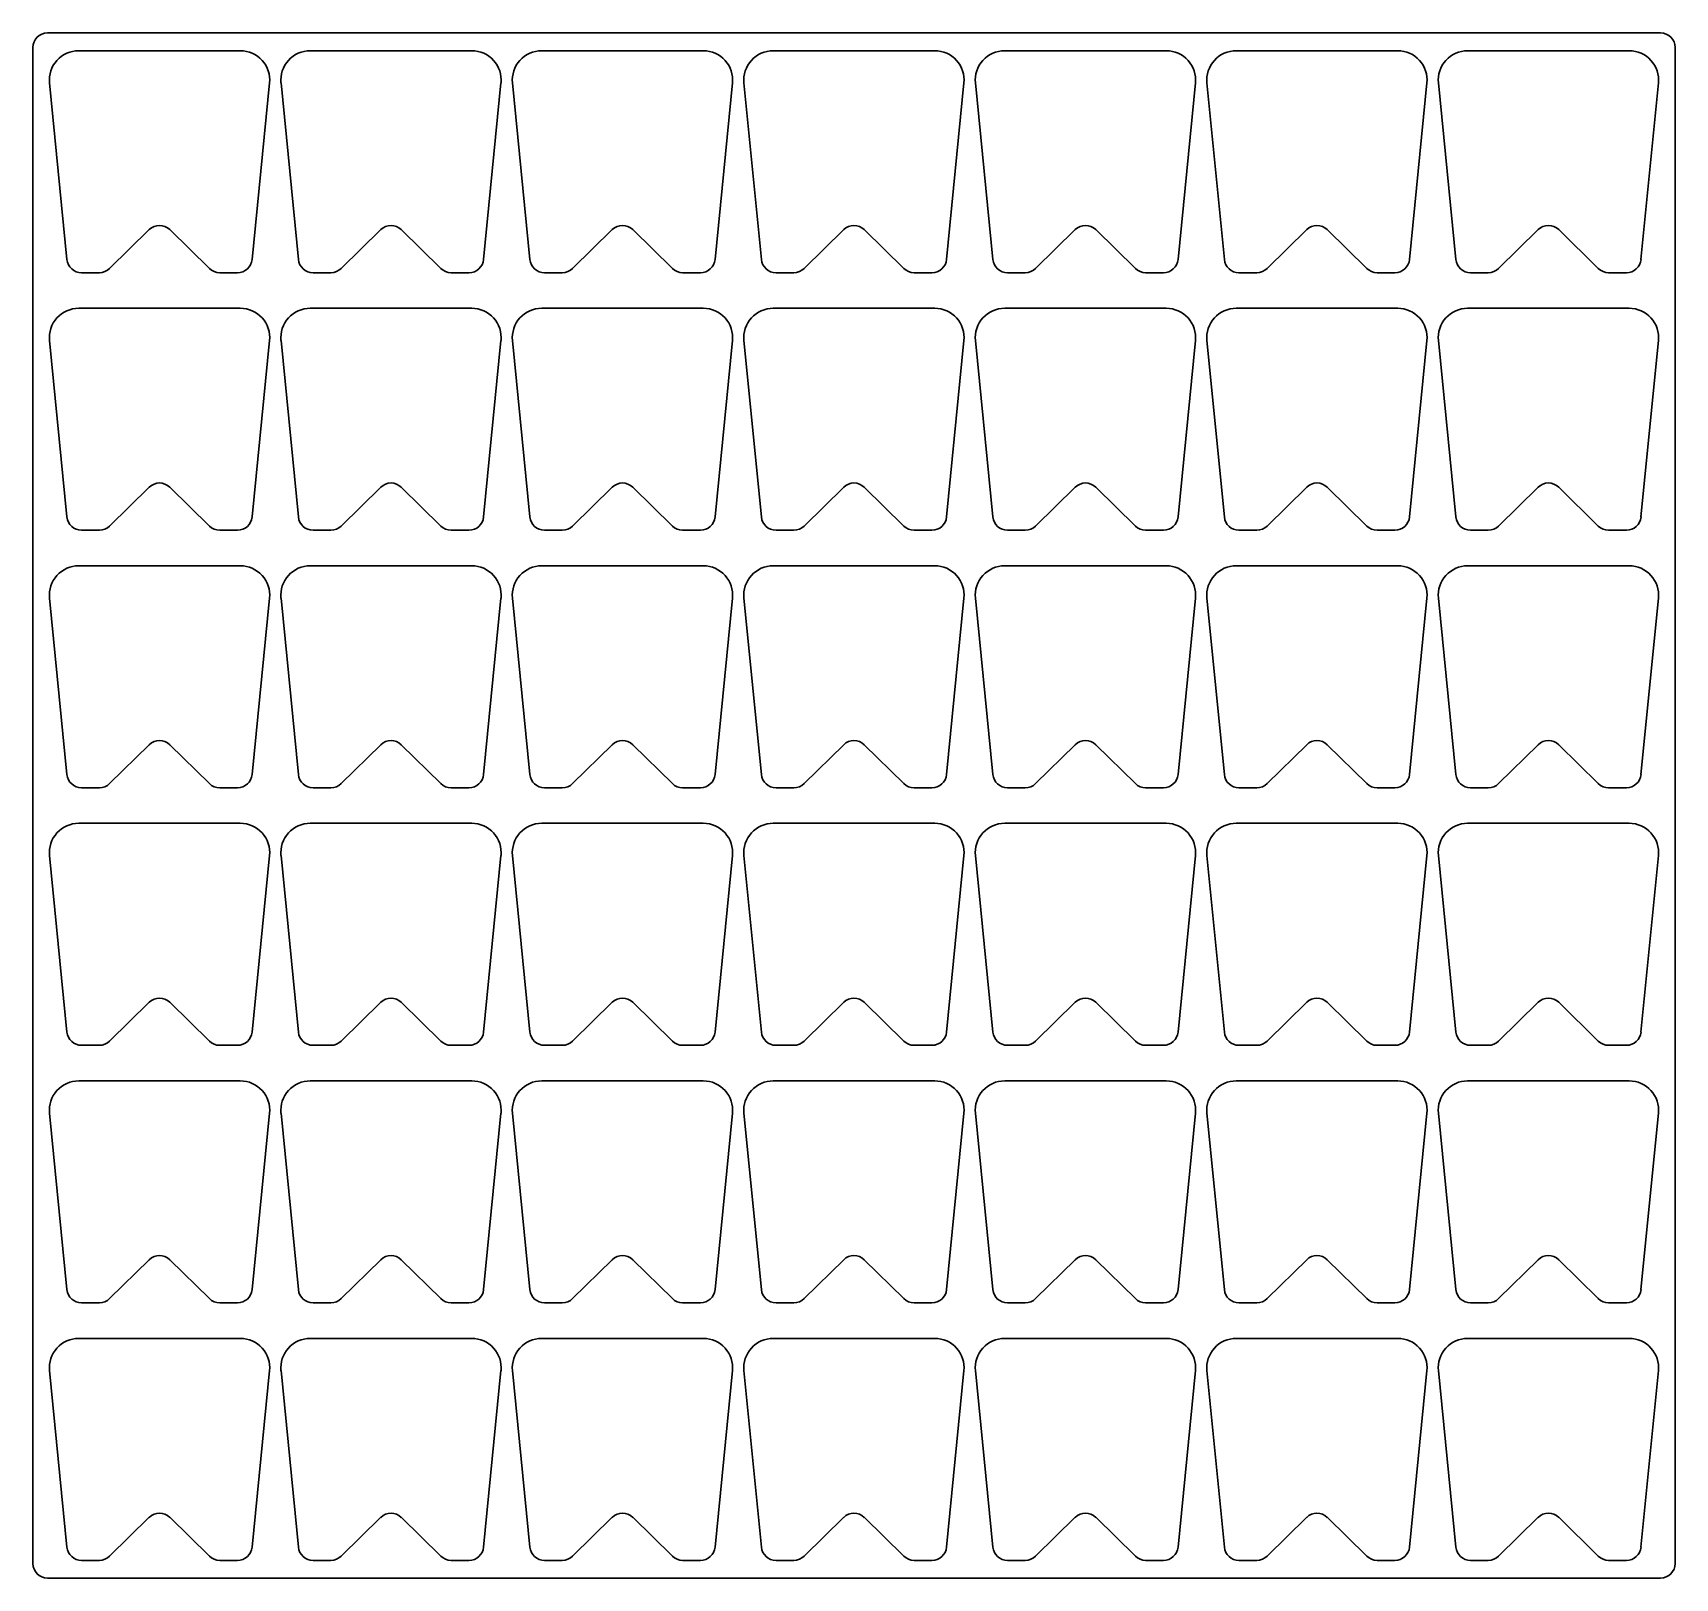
# Model space of a CAD drawing. Header units: inches. Extents: x 6.2 to 34.2, y 4.6 to 30.9.
import ezdxf

# ---------------------------------------------------------------- set-up
doc = ezdxf.new("R2010")
doc.units = ezdxf.units.IN
doc.header["$MEASUREMENT"] = 0

msp = doc.modelspace()

# ---------------------------------------------------------------- linework, layer by layer
at = {"color": 7, "linetype": 'Continuous', "lineweight": 30}
for p, q in [((33.926, 30.851), (6.473, 30.851)), ((6.223, 30.601), (6.223, 4.802)), ((9.754, 30.547), (7.004, 30.547)), ((13.694, 30.547), (10.944, 30.547)), ((17.634, 30.547), (14.884, 30.547)), ((21.574, 30.547), (18.824, 30.547)), ((25.514, 30.547), (22.764, 30.547)), ((29.454, 30.547), (26.704, 30.547)), ((33.394, 30.547), (30.644, 30.547)), ((34.176, 4.802), (34.176, 30.601)), ((6.507, 29.998), (6.803, 26.995)), ((9.954, 26.995), (10.251, 29.998)), ((10.447, 29.998), (10.743, 26.995)), ((13.894, 26.995), (14.191, 29.998)), ((14.387, 29.998), (14.683, 26.995)), ((17.834, 26.995), (18.131, 29.998)), ((18.327, 29.998), (18.623, 26.995)), ((21.774, 26.995), (22.071, 29.998)), ((22.267, 29.998), (22.563, 26.995)), ((25.714, 26.995), (26.011, 29.998)), ((26.207, 29.998), (26.503, 26.995)), ((29.654, 26.995), (29.951, 29.998)), ((30.147, 29.998), (30.443, 26.995)), ((33.594, 26.995), (33.891, 29.998)), ((7.53, 26.841), (8.204, 27.502)), ((8.554, 27.502), (9.228, 26.841)), ((11.47, 26.841), (12.144, 27.502)), ((12.494, 27.502), (13.168, 26.841)), ((15.41, 26.841), (16.084, 27.502)), ((16.434, 27.502), (17.108, 26.841)), ((19.35, 26.841), (20.024, 27.502)), ((20.374, 27.502), (21.048, 26.841)), ((23.29, 26.841), (23.964, 27.502)), ((24.314, 27.502), (24.988, 26.841)), ((27.23, 26.841), (27.904, 27.502)), ((28.254, 27.502), (28.928, 26.841)), ((31.17, 26.841), (31.844, 27.502)), ((32.194, 27.502), (32.868, 26.841)), ((7.052, 26.769), (7.355, 26.769)), ((9.403, 26.769), (9.706, 26.769)), ((10.992, 26.769), (11.295, 26.769)), ((13.343, 26.769), (13.646, 26.769)), ((14.932, 26.769), (15.235, 26.769)), ((17.283, 26.769), (17.586, 26.769)), ((18.872, 26.769), (19.175, 26.769)), ((21.223, 26.769), (21.526, 26.769)), ((22.812, 26.769), (23.115, 26.769)), ((25.163, 26.769), (25.466, 26.769)), ((26.752, 26.769), (27.055, 26.769)), ((29.103, 26.769), (29.406, 26.769)), ((30.692, 26.769), (30.995, 26.769)), ((33.043, 26.769), (33.346, 26.769)), ((9.754, 26.164), (7.004, 26.164)), ((13.694, 26.164), (10.944, 26.164)), ((17.634, 26.164), (14.884, 26.164)), ((21.574, 26.164), (18.824, 26.164)), ((25.514, 26.164), (22.764, 26.164)), ((29.454, 26.164), (26.704, 26.164)), ((33.394, 26.164), (30.644, 26.164)), ((6.507, 25.615), (6.803, 22.612)), ((9.954, 22.612), (10.251, 25.615)), ((10.447, 25.615), (10.743, 22.612)), ((13.894, 22.612), (14.191, 25.615)), ((14.387, 25.615), (14.683, 22.612)), ((17.834, 22.612), (18.131, 25.615)), ((18.327, 25.615), (18.623, 22.612)), ((21.774, 22.612), (22.071, 25.615)), ((22.267, 25.615), (22.563, 22.612)), ((25.714, 22.612), (26.011, 25.615)), ((26.207, 25.615), (26.503, 22.612)), ((29.654, 22.612), (29.951, 25.615)), ((30.147, 25.615), (30.443, 22.612)), ((33.594, 22.612), (33.891, 25.615)), ((7.53, 22.458), (8.204, 23.119)), ((8.554, 23.119), (9.228, 22.458)), ((11.47, 22.458), (12.144, 23.119)), ((12.494, 23.119), (13.168, 22.458)), ((15.41, 22.458), (16.084, 23.119)), ((16.434, 23.119), (17.108, 22.458)), ((19.35, 22.458), (20.024, 23.119)), ((20.374, 23.119), (21.048, 22.458)), ((23.29, 22.458), (23.964, 23.119)), ((24.314, 23.119), (24.988, 22.458)), ((27.23, 22.458), (27.904, 23.119)), ((28.254, 23.119), (28.928, 22.458)), ((31.17, 22.458), (31.844, 23.119)), ((32.194, 23.119), (32.868, 22.458)), ((7.052, 22.386), (7.355, 22.386)), ((9.403, 22.386), (9.706, 22.386)), ((10.992, 22.386), (11.295, 22.386)), ((13.343, 22.386), (13.646, 22.386)), ((14.932, 22.386), (15.235, 22.386)), ((17.283, 22.386), (17.586, 22.386)), ((18.872, 22.386), (19.175, 22.386)), ((21.223, 22.386), (21.526, 22.386)), ((22.812, 22.386), (23.115, 22.386)), ((25.163, 22.386), (25.466, 22.386)), ((26.752, 22.386), (27.055, 22.386)), ((29.103, 22.386), (29.406, 22.386)), ((30.692, 22.386), (30.995, 22.386)), ((33.043, 22.386), (33.346, 22.386)), ((9.754, 21.781), (7.004, 21.781)), ((13.694, 21.781), (10.944, 21.781)), ((17.634, 21.781), (14.884, 21.781)), ((21.574, 21.781), (18.824, 21.781)), ((25.514, 21.781), (22.764, 21.781)), ((29.454, 21.781), (26.704, 21.781)), ((33.394, 21.781), (30.644, 21.781)), ((6.507, 21.232), (6.803, 18.229)), ((9.954, 18.229), (10.251, 21.232)), ((10.447, 21.232), (10.743, 18.229)), ((13.894, 18.229), (14.191, 21.232)), ((14.387, 21.232), (14.683, 18.229)), ((17.834, 18.229), (18.131, 21.232)), ((18.327, 21.232), (18.623, 18.229)), ((21.774, 18.229), (22.071, 21.232)), ((22.267, 21.232), (22.563, 18.229)), ((25.714, 18.229), (26.011, 21.232)), ((26.207, 21.232), (26.503, 18.229)), ((29.654, 18.229), (29.951, 21.232)), ((30.147, 21.232), (30.443, 18.229)), ((33.594, 18.229), (33.891, 21.232)), ((7.53, 18.075), (8.204, 18.736)), ((8.554, 18.736), (9.228, 18.075)), ((11.47, 18.075), (12.144, 18.736)), ((12.494, 18.736), (13.168, 18.075)), ((15.41, 18.075), (16.084, 18.736)), ((16.434, 18.736), (17.108, 18.075)), ((19.35, 18.075), (20.024, 18.736)), ((20.374, 18.736), (21.048, 18.075)), ((23.29, 18.075), (23.964, 18.736)), ((24.314, 18.736), (24.988, 18.075)), ((27.23, 18.075), (27.904, 18.736)), ((28.254, 18.736), (28.928, 18.075)), ((31.17, 18.075), (31.844, 18.736)), ((32.194, 18.736), (32.868, 18.075)), ((7.052, 18.003), (7.355, 18.003)), ((9.403, 18.003), (9.706, 18.003)), ((10.992, 18.003), (11.295, 18.003)), ((13.343, 18.003), (13.646, 18.003)), ((14.932, 18.003), (15.235, 18.003)), ((17.283, 18.003), (17.586, 18.003)), ((18.872, 18.003), (19.175, 18.003)), ((21.223, 18.003), (21.526, 18.003)), ((22.812, 18.003), (23.115, 18.003)), ((25.163, 18.003), (25.466, 18.003)), ((26.752, 18.003), (27.055, 18.003)), ((29.103, 18.003), (29.406, 18.003)), ((30.692, 18.003), (30.995, 18.003)), ((33.043, 18.003), (33.346, 18.003)), ((9.754, 17.398), (7.004, 17.398)), ((13.694, 17.398), (10.944, 17.398)), ((17.634, 17.398), (14.884, 17.398)), ((21.574, 17.398), (18.824, 17.398)), ((25.514, 17.398), (22.764, 17.398)), ((29.454, 17.398), (26.704, 17.398)), ((33.394, 17.398), (30.644, 17.398)), ((6.507, 16.849), (6.803, 13.846)), ((9.954, 13.846), (10.251, 16.849)), ((10.447, 16.849), (10.743, 13.846)), ((13.894, 13.846), (14.191, 16.849)), ((14.387, 16.849), (14.683, 13.846)), ((17.834, 13.846), (18.131, 16.849)), ((18.327, 16.849), (18.623, 13.846)), ((21.774, 13.846), (22.071, 16.849)), ((22.267, 16.849), (22.563, 13.846)), ((25.714, 13.846), (26.011, 16.849)), ((26.207, 16.849), (26.503, 13.846)), ((29.654, 13.846), (29.951, 16.849)), ((30.147, 16.849), (30.443, 13.846)), ((33.594, 13.846), (33.891, 16.849)), ((7.53, 13.692), (8.204, 14.353)), ((8.554, 14.353), (9.228, 13.692)), ((11.47, 13.692), (12.144, 14.353)), ((12.494, 14.353), (13.168, 13.692)), ((15.41, 13.692), (16.084, 14.353)), ((16.434, 14.353), (17.108, 13.692)), ((19.35, 13.692), (20.024, 14.353)), ((20.374, 14.353), (21.048, 13.692)), ((23.29, 13.692), (23.964, 14.353)), ((24.314, 14.353), (24.988, 13.692)), ((27.23, 13.692), (27.904, 14.353)), ((28.254, 14.353), (28.928, 13.692)), ((31.17, 13.692), (31.844, 14.353)), ((32.194, 14.353), (32.868, 13.692)), ((7.052, 13.62), (7.355, 13.62)), ((9.403, 13.62), (9.706, 13.62)), ((10.992, 13.62), (11.295, 13.62)), ((13.343, 13.62), (13.646, 13.62)), ((14.932, 13.62), (15.235, 13.62)), ((17.283, 13.62), (17.586, 13.62)), ((18.872, 13.62), (19.175, 13.62)), ((21.223, 13.62), (21.526, 13.62)), ((22.812, 13.62), (23.115, 13.62)), ((25.163, 13.62), (25.466, 13.62)), ((26.752, 13.62), (27.055, 13.62)), ((29.103, 13.62), (29.406, 13.62)), ((30.692, 13.62), (30.995, 13.62)), ((33.043, 13.62), (33.346, 13.62)), ((9.754, 13.015), (7.004, 13.015)), ((13.694, 13.015), (10.944, 13.015)), ((17.634, 13.015), (14.884, 13.015)), ((21.574, 13.015), (18.824, 13.015)), ((25.514, 13.015), (22.764, 13.015)), ((29.454, 13.015), (26.704, 13.015)), ((33.394, 13.015), (30.644, 13.015)), ((6.507, 12.466), (6.803, 9.463)), ((9.954, 9.463), (10.251, 12.466)), ((10.447, 12.466), (10.743, 9.463)), ((13.894, 9.463), (14.191, 12.466)), ((14.387, 12.466), (14.683, 9.463)), ((17.834, 9.463), (18.131, 12.466)), ((18.327, 12.466), (18.623, 9.463)), ((21.774, 9.463), (22.071, 12.466)), ((22.267, 12.466), (22.563, 9.463)), ((25.714, 9.463), (26.011, 12.466)), ((26.207, 12.466), (26.503, 9.463)), ((29.654, 9.463), (29.951, 12.466)), ((30.147, 12.466), (30.443, 9.463)), ((33.594, 9.463), (33.891, 12.466)), ((7.53, 9.309), (8.204, 9.97)), ((8.554, 9.97), (9.228, 9.309)), ((11.47, 9.309), (12.144, 9.97)), ((12.494, 9.97), (13.168, 9.309)), ((15.41, 9.309), (16.084, 9.97)), ((16.434, 9.97), (17.108, 9.309)), ((19.35, 9.309), (20.024, 9.97)), ((20.374, 9.97), (21.048, 9.309)), ((23.29, 9.309), (23.964, 9.97)), ((24.314, 9.97), (24.988, 9.309)), ((27.23, 9.309), (27.904, 9.97)), ((28.254, 9.97), (28.928, 9.309)), ((31.17, 9.309), (31.844, 9.97)), ((32.194, 9.97), (32.868, 9.309)), ((7.052, 9.237), (7.355, 9.237)), ((9.403, 9.237), (9.706, 9.237)), ((10.992, 9.237), (11.295, 9.237)), ((13.343, 9.237), (13.646, 9.237)), ((14.932, 9.237), (15.235, 9.237)), ((17.283, 9.237), (17.586, 9.237)), ((18.872, 9.237), (19.175, 9.237)), ((21.223, 9.237), (21.526, 9.237)), ((22.812, 9.237), (23.115, 9.237)), ((25.163, 9.237), (25.466, 9.237)), ((26.752, 9.237), (27.055, 9.237)), ((29.103, 9.237), (29.406, 9.237)), ((30.692, 9.237), (30.995, 9.237)), ((33.043, 9.237), (33.346, 9.237)), ((9.754, 8.632), (7.004, 8.632)), ((13.694, 8.632), (10.944, 8.632)), ((17.634, 8.632), (14.884, 8.632)), ((21.574, 8.632), (18.824, 8.632)), ((25.514, 8.632), (22.764, 8.632)), ((29.454, 8.632), (26.704, 8.632)), ((33.394, 8.632), (30.644, 8.632)), ((6.507, 8.083), (6.803, 5.08)), ((9.954, 5.08), (10.251, 8.083)), ((10.447, 8.083), (10.743, 5.08)), ((13.894, 5.08), (14.191, 8.083)), ((14.387, 8.083), (14.683, 5.08)), ((17.834, 5.08), (18.131, 8.083)), ((18.327, 8.083), (18.623, 5.08)), ((21.774, 5.08), (22.071, 8.083)), ((22.267, 8.083), (22.563, 5.08)), ((25.714, 5.08), (26.011, 8.083)), ((26.207, 8.083), (26.503, 5.08)), ((29.654, 5.08), (29.951, 8.083)), ((30.147, 8.083), (30.443, 5.08)), ((33.594, 5.08), (33.891, 8.083)), ((7.53, 4.926), (8.204, 5.587)), ((8.554, 5.587), (9.228, 4.926)), ((11.47, 4.926), (12.144, 5.587)), ((12.494, 5.587), (13.168, 4.926)), ((15.41, 4.926), (16.084, 5.587)), ((16.434, 5.587), (17.108, 4.926)), ((19.35, 4.926), (20.024, 5.587)), ((20.374, 5.587), (21.048, 4.926)), ((23.29, 4.926), (23.964, 5.587)), ((24.314, 5.587), (24.988, 4.926)), ((27.23, 4.926), (27.904, 5.587)), ((28.254, 5.587), (28.928, 4.926)), ((31.17, 4.926), (31.844, 5.587)), ((32.194, 5.587), (32.868, 4.926)), ((7.052, 4.854), (7.355, 4.854)), ((9.403, 4.854), (9.706, 4.854)), ((10.992, 4.854), (11.295, 4.854)), ((13.343, 4.854), (13.646, 4.854)), ((14.932, 4.854), (15.235, 4.854)), ((17.283, 4.854), (17.586, 4.854)), ((18.872, 4.854), (19.175, 4.854)), ((21.223, 4.854), (21.526, 4.854)), ((22.812, 4.854), (23.115, 4.854)), ((25.163, 4.854), (25.466, 4.854)), ((26.752, 4.854), (27.055, 4.854)), ((29.103, 4.854), (29.406, 4.854)), ((30.692, 4.854), (30.995, 4.854)), ((33.043, 4.854), (33.346, 4.854)), ((6.473, 4.552), (33.926, 4.552))]:
    msp.add_line(p, q, dxfattribs=at)
for centre, radius, start, end in [((6.473, 30.601), 0.25, 90, 180), ((33.926, 30.601), 0.25, 360, 90), ((7.004, 30.047), 0.5, 90, 185.6477), ((9.754, 30.047), 0.5, 354.3523, 90), ((10.944, 30.047), 0.5, 90, 185.6477), ((13.694, 30.047), 0.5, 354.3523, 90), ((14.884, 30.047), 0.5, 90, 185.6477), ((17.634, 30.047), 0.5, 354.3523, 90), ((18.824, 30.047), 0.5, 90, 185.6477), ((21.574, 30.047), 0.5, 354.3523, 90), ((22.764, 30.047), 0.5, 90, 185.6477), ((25.514, 30.047), 0.5, 354.3523, 90), ((26.704, 30.047), 0.5, 90, 185.6477), ((29.454, 30.047), 0.5, 354.3523, 90), ((30.644, 30.047), 0.5, 90, 185.6477), ((33.394, 30.047), 0.5, 354.3523, 90), ((8.379, 27.323), 0.25, 45.5651, 134.4349), ((12.319, 27.323), 0.25, 45.5651, 134.4349), ((16.259, 27.323), 0.25, 45.5651, 134.4349), ((20.199, 27.323), 0.25, 45.5651, 134.4349), ((24.139, 27.323), 0.25, 45.5651, 134.4349), ((28.079, 27.323), 0.25, 45.5651, 134.4349), ((32.019, 27.323), 0.25, 45.5651, 134.4349), ((7.052, 27.019), 0.25, 185.6477, 270), ((7.355, 27.019), 0.25, 270, 314.4349), ((9.403, 27.019), 0.25, 225.5651, 270), ((9.706, 27.019), 0.25, 270, 354.3523), ((10.992, 27.019), 0.25, 185.6477, 270), ((11.295, 27.019), 0.25, 270, 314.4349), ((13.343, 27.019), 0.25, 225.5651, 270), ((13.646, 27.019), 0.25, 270, 354.3523), ((14.932, 27.019), 0.25, 185.6477, 270), ((15.235, 27.019), 0.25, 270, 314.4349), ((17.283, 27.019), 0.25, 225.5651, 270), ((17.586, 27.019), 0.25, 270, 354.3523), ((18.872, 27.019), 0.25, 185.6477, 270), ((19.175, 27.019), 0.25, 270, 314.4349), ((21.223, 27.019), 0.25, 225.5651, 270), ((21.526, 27.019), 0.25, 270, 354.3523), ((22.812, 27.019), 0.25, 185.6477, 270), ((23.115, 27.019), 0.25, 270, 314.4349), ((25.163, 27.019), 0.25, 225.5651, 270), ((25.466, 27.019), 0.25, 270, 354.3523), ((26.752, 27.019), 0.25, 185.6477, 270), ((27.055, 27.019), 0.25, 270, 314.4349), ((29.103, 27.019), 0.25, 225.5651, 270), ((29.406, 27.019), 0.25, 270, 354.3523), ((30.692, 27.019), 0.25, 185.6477, 270), ((30.995, 27.019), 0.25, 270, 314.4349), ((33.043, 27.019), 0.25, 225.5651, 270), ((33.346, 27.019), 0.25, 270, 354.3523), ((7.004, 25.664), 0.5, 90, 185.6477), ((9.754, 25.664), 0.5, 354.3523, 90), ((10.944, 25.664), 0.5, 90, 185.6477), ((13.694, 25.664), 0.5, 354.3523, 90), ((14.884, 25.664), 0.5, 90, 185.6477), ((17.634, 25.664), 0.5, 354.3523, 90), ((18.824, 25.664), 0.5, 90, 185.6477), ((21.574, 25.664), 0.5, 354.3523, 90), ((22.764, 25.664), 0.5, 90, 185.6477), ((25.514, 25.664), 0.5, 354.3523, 90), ((26.704, 25.664), 0.5, 90, 185.6477), ((29.454, 25.664), 0.5, 354.3523, 90), ((30.644, 25.664), 0.5, 90, 185.6477), ((33.394, 25.664), 0.5, 354.3523, 90), ((8.379, 22.94), 0.25, 45.5651, 134.4349), ((12.319, 22.94), 0.25, 45.5651, 134.4349), ((16.259, 22.94), 0.25, 45.5651, 134.4349), ((20.199, 22.94), 0.25, 45.5651, 134.4349), ((24.139, 22.94), 0.25, 45.5651, 134.4349), ((28.079, 22.94), 0.25, 45.5651, 134.4349), ((32.019, 22.94), 0.25, 45.5651, 134.4349), ((7.052, 22.636), 0.25, 185.6477, 270), ((7.355, 22.636), 0.25, 270, 314.4349), ((9.403, 22.636), 0.25, 225.5651, 270), ((9.706, 22.636), 0.25, 270, 354.3523), ((10.992, 22.636), 0.25, 185.6477, 270), ((11.295, 22.636), 0.25, 270, 314.4349), ((13.343, 22.636), 0.25, 225.5651, 270), ((13.646, 22.636), 0.25, 270, 354.3523), ((14.932, 22.636), 0.25, 185.6477, 270), ((15.235, 22.636), 0.25, 270, 314.4349), ((17.283, 22.636), 0.25, 225.5651, 270), ((17.586, 22.636), 0.25, 270, 354.3523), ((18.872, 22.636), 0.25, 185.6477, 270), ((19.175, 22.636), 0.25, 270, 314.4349), ((21.223, 22.636), 0.25, 225.5651, 270), ((21.526, 22.636), 0.25, 270, 354.3523), ((22.812, 22.636), 0.25, 185.6477, 270), ((23.115, 22.636), 0.25, 270, 314.4349), ((25.163, 22.636), 0.25, 225.5651, 270), ((25.466, 22.636), 0.25, 270, 354.3523), ((26.752, 22.636), 0.25, 185.6477, 270), ((27.055, 22.636), 0.25, 270, 314.4349), ((29.103, 22.636), 0.25, 225.5651, 270), ((29.406, 22.636), 0.25, 270, 354.3523), ((30.692, 22.636), 0.25, 185.6477, 270), ((30.995, 22.636), 0.25, 270, 314.4349), ((33.043, 22.636), 0.25, 225.5651, 270), ((33.346, 22.636), 0.25, 270, 354.3523), ((7.004, 21.281), 0.5, 90, 185.6477), ((9.754, 21.281), 0.5, 354.3523, 90), ((10.944, 21.281), 0.5, 90, 185.6477), ((13.694, 21.281), 0.5, 354.3523, 90), ((14.884, 21.281), 0.5, 90, 185.6477), ((17.634, 21.281), 0.5, 354.3523, 90), ((18.824, 21.281), 0.5, 90, 185.6477), ((21.574, 21.281), 0.5, 354.3523, 90), ((22.764, 21.281), 0.5, 90, 185.6477), ((25.514, 21.281), 0.5, 354.3523, 90), ((26.704, 21.281), 0.5, 90, 185.6477), ((29.454, 21.281), 0.5, 354.3523, 90), ((30.644, 21.281), 0.5, 90, 185.6477), ((33.394, 21.281), 0.5, 354.3523, 90), ((8.379, 18.557), 0.25, 45.5651, 134.4349), ((12.319, 18.557), 0.25, 45.5651, 134.4349), ((16.259, 18.557), 0.25, 45.5651, 134.4349), ((20.199, 18.557), 0.25, 45.5651, 134.4349), ((24.139, 18.557), 0.25, 45.5651, 134.4349), ((28.079, 18.557), 0.25, 45.5651, 134.4349), ((32.019, 18.557), 0.25, 45.5651, 134.4349), ((7.052, 18.253), 0.25, 185.6477, 270), ((9.706, 18.253), 0.25, 270, 354.3523), ((10.992, 18.253), 0.25, 185.6477, 270), ((13.646, 18.253), 0.25, 270, 354.3523), ((14.932, 18.253), 0.25, 185.6477, 270), ((17.586, 18.253), 0.25, 270, 354.3523), ((18.872, 18.253), 0.25, 185.6477, 270), ((21.526, 18.253), 0.25, 270, 354.3523), ((22.812, 18.253), 0.25, 185.6477, 270), ((25.466, 18.253), 0.25, 270, 354.3523), ((26.752, 18.253), 0.25, 185.6477, 270), ((29.406, 18.253), 0.25, 270, 354.3523), ((30.692, 18.253), 0.25, 185.6477, 270), ((33.346, 18.253), 0.25, 270, 354.3523), ((7.355, 18.253), 0.25, 270, 314.4349), ((9.403, 18.253), 0.25, 225.5651, 270), ((11.295, 18.253), 0.25, 270, 314.4349), ((13.343, 18.253), 0.25, 225.5651, 270), ((15.235, 18.253), 0.25, 270, 314.4349), ((17.283, 18.253), 0.25, 225.5651, 270), ((19.175, 18.253), 0.25, 270, 314.4349), ((21.223, 18.253), 0.25, 225.5651, 270), ((23.115, 18.253), 0.25, 270, 314.4349), ((25.163, 18.253), 0.25, 225.5651, 270), ((27.055, 18.253), 0.25, 270, 314.4349), ((29.103, 18.253), 0.25, 225.5651, 270), ((30.995, 18.253), 0.25, 270, 314.4349), ((33.043, 18.253), 0.25, 225.5651, 270), ((7.004, 16.898), 0.5, 90, 185.6477), ((9.754, 16.898), 0.5, 354.3523, 90), ((10.944, 16.898), 0.5, 90, 185.6477), ((13.694, 16.898), 0.5, 354.3523, 90), ((14.884, 16.898), 0.5, 90, 185.6477), ((17.634, 16.898), 0.5, 354.3523, 90), ((18.824, 16.898), 0.5, 90, 185.6477), ((21.574, 16.898), 0.5, 354.3523, 90), ((22.764, 16.898), 0.5, 90, 185.6477), ((25.514, 16.898), 0.5, 354.3523, 90), ((26.704, 16.898), 0.5, 90, 185.6477), ((29.454, 16.898), 0.5, 354.3523, 90), ((30.644, 16.898), 0.5, 90, 185.6477), ((33.394, 16.898), 0.5, 354.3523, 90), ((8.379, 14.174), 0.25, 45.5651, 134.4349), ((12.319, 14.174), 0.25, 45.5651, 134.4349), ((16.259, 14.174), 0.25, 45.5651, 134.4349), ((20.199, 14.174), 0.25, 45.5651, 134.4349), ((24.139, 14.174), 0.25, 45.5651, 134.4349), ((28.079, 14.174), 0.25, 45.5651, 134.4349), ((32.019, 14.174), 0.25, 45.5651, 134.4349), ((7.052, 13.87), 0.25, 185.6477, 270), ((9.706, 13.87), 0.25, 270, 354.3523), ((10.992, 13.87), 0.25, 185.6477, 270), ((13.646, 13.87), 0.25, 270, 354.3523), ((14.932, 13.87), 0.25, 185.6477, 270), ((17.586, 13.87), 0.25, 270, 354.3523), ((18.872, 13.87), 0.25, 185.6477, 270), ((21.526, 13.87), 0.25, 270, 354.3523), ((22.812, 13.87), 0.25, 185.6477, 270), ((25.466, 13.87), 0.25, 270, 354.3523), ((26.752, 13.87), 0.25, 185.6477, 270), ((29.406, 13.87), 0.25, 270, 354.3523), ((30.692, 13.87), 0.25, 185.6477, 270), ((33.346, 13.87), 0.25, 270, 354.3523), ((7.355, 13.87), 0.25, 270, 314.4349), ((9.403, 13.87), 0.25, 225.5651, 270), ((11.295, 13.87), 0.25, 270, 314.4349), ((13.343, 13.87), 0.25, 225.5651, 270), ((15.235, 13.87), 0.25, 270, 314.4349), ((17.283, 13.87), 0.25, 225.5651, 270), ((19.175, 13.87), 0.25, 270, 314.4349), ((21.223, 13.87), 0.25, 225.5651, 270), ((23.115, 13.87), 0.25, 270, 314.4349), ((25.163, 13.87), 0.25, 225.5651, 270), ((27.055, 13.87), 0.25, 270, 314.4349), ((29.103, 13.87), 0.25, 225.5651, 270), ((30.995, 13.87), 0.25, 270, 314.4349), ((33.043, 13.87), 0.25, 225.5651, 270), ((7.004, 12.515), 0.5, 90, 185.6477), ((9.754, 12.515), 0.5, 354.3523, 90), ((10.944, 12.515), 0.5, 90, 185.6477), ((13.694, 12.515), 0.5, 354.3523, 90), ((14.884, 12.515), 0.5, 90, 185.6477), ((17.634, 12.515), 0.5, 354.3523, 90), ((18.824, 12.515), 0.5, 90, 185.6477), ((21.574, 12.515), 0.5, 354.3523, 90), ((22.764, 12.515), 0.5, 90, 185.6477), ((25.514, 12.515), 0.5, 354.3523, 90), ((26.704, 12.515), 0.5, 90, 185.6477), ((29.454, 12.515), 0.5, 354.3523, 90), ((30.644, 12.515), 0.5, 90, 185.6477), ((33.394, 12.515), 0.5, 354.3523, 90), ((8.379, 9.791), 0.25, 45.5651, 134.4349), ((12.319, 9.791), 0.25, 45.5651, 134.4349), ((16.259, 9.791), 0.25, 45.5651, 134.4349), ((20.199, 9.791), 0.25, 45.5651, 134.4349), ((24.139, 9.791), 0.25, 45.5651, 134.4349), ((28.079, 9.791), 0.25, 45.5651, 134.4349), ((32.019, 9.791), 0.25, 45.5651, 134.4349), ((7.052, 9.487), 0.25, 185.6477, 270), ((7.355, 9.487), 0.25, 270, 314.4349), ((9.403, 9.487), 0.25, 225.5651, 270), ((9.706, 9.487), 0.25, 270, 354.3523), ((10.992, 9.487), 0.25, 185.6477, 270), ((11.295, 9.487), 0.25, 270, 314.4349), ((13.343, 9.487), 0.25, 225.5651, 270), ((13.646, 9.487), 0.25, 270, 354.3523), ((14.932, 9.487), 0.25, 185.6477, 270), ((15.235, 9.487), 0.25, 270, 314.4349), ((17.283, 9.487), 0.25, 225.5651, 270), ((17.586, 9.487), 0.25, 270, 354.3523), ((18.872, 9.487), 0.25, 185.6477, 270), ((19.175, 9.487), 0.25, 270, 314.4349), ((21.223, 9.487), 0.25, 225.5651, 270), ((21.526, 9.487), 0.25, 270, 354.3523), ((22.812, 9.487), 0.25, 185.6477, 270), ((23.115, 9.487), 0.25, 270, 314.4349), ((25.163, 9.487), 0.25, 225.5651, 270), ((25.466, 9.487), 0.25, 270, 354.3523), ((26.752, 9.487), 0.25, 185.6477, 270), ((27.055, 9.487), 0.25, 270, 314.4349), ((29.103, 9.487), 0.25, 225.5651, 270), ((29.406, 9.487), 0.25, 270, 354.3523), ((30.692, 9.487), 0.25, 185.6477, 270), ((30.995, 9.487), 0.25, 270, 314.4349), ((33.043, 9.487), 0.25, 225.5651, 270), ((33.346, 9.487), 0.25, 270, 354.3523), ((7.004, 8.132), 0.5, 90, 185.6477), ((9.754, 8.132), 0.5, 354.3523, 90), ((10.944, 8.132), 0.5, 90, 185.6477), ((13.694, 8.132), 0.5, 354.3523, 90), ((14.884, 8.132), 0.5, 90, 185.6477), ((17.634, 8.132), 0.5, 354.3523, 90), ((18.824, 8.132), 0.5, 90, 185.6477), ((21.574, 8.132), 0.5, 354.3523, 90), ((22.764, 8.132), 0.5, 90, 185.6477), ((25.514, 8.132), 0.5, 354.3523, 90), ((26.704, 8.132), 0.5, 90, 185.6477), ((29.454, 8.132), 0.5, 354.3523, 90), ((30.644, 8.132), 0.5, 90, 185.6477), ((33.394, 8.132), 0.5, 354.3523, 90), ((8.379, 5.408), 0.25, 45.5651, 134.4349), ((12.319, 5.408), 0.25, 45.5651, 134.4349), ((16.259, 5.408), 0.25, 45.5651, 134.4349), ((20.199, 5.408), 0.25, 45.5651, 134.4349), ((24.139, 5.408), 0.25, 45.5651, 134.4349), ((28.079, 5.408), 0.25, 45.5651, 134.4349), ((32.019, 5.408), 0.25, 45.5651, 134.4349), ((7.052, 5.104), 0.25, 185.6477, 270), ((9.706, 5.104), 0.25, 270, 354.3523), ((10.992, 5.104), 0.25, 185.6477, 270), ((13.646, 5.104), 0.25, 270, 354.3523), ((14.932, 5.104), 0.25, 185.6477, 270), ((17.586, 5.104), 0.25, 270, 354.3523), ((18.872, 5.104), 0.25, 185.6477, 270), ((21.526, 5.104), 0.25, 270, 354.3523), ((22.812, 5.104), 0.25, 185.6477, 270), ((25.466, 5.104), 0.25, 270, 354.3523), ((26.752, 5.104), 0.25, 185.6477, 270), ((29.406, 5.104), 0.25, 270, 354.3523), ((30.692, 5.104), 0.25, 185.6477, 270), ((33.346, 5.104), 0.25, 270, 354.3523), ((6.473, 4.802), 0.25, 180, 270), ((7.355, 5.104), 0.25, 270, 314.4349), ((9.403, 5.104), 0.25, 225.5651, 270), ((11.295, 5.104), 0.25, 270, 314.4349), ((13.343, 5.104), 0.25, 225.5651, 270), ((15.235, 5.104), 0.25, 270, 314.4349), ((17.283, 5.104), 0.25, 225.5651, 270), ((19.175, 5.104), 0.25, 270, 314.4349), ((21.223, 5.104), 0.25, 225.5651, 270), ((23.115, 5.104), 0.25, 270, 314.4349), ((25.163, 5.104), 0.25, 225.5651, 270), ((27.055, 5.104), 0.25, 270, 314.4349), ((29.103, 5.104), 0.25, 225.5651, 270), ((30.995, 5.104), 0.25, 270, 314.4349), ((33.043, 5.104), 0.25, 225.5651, 270), ((33.926, 4.802), 0.25, 270, 0)]:
    msp.add_arc(centre, radius, start, end, dxfattribs=at)

doc.saveas('drawing.dxf')
